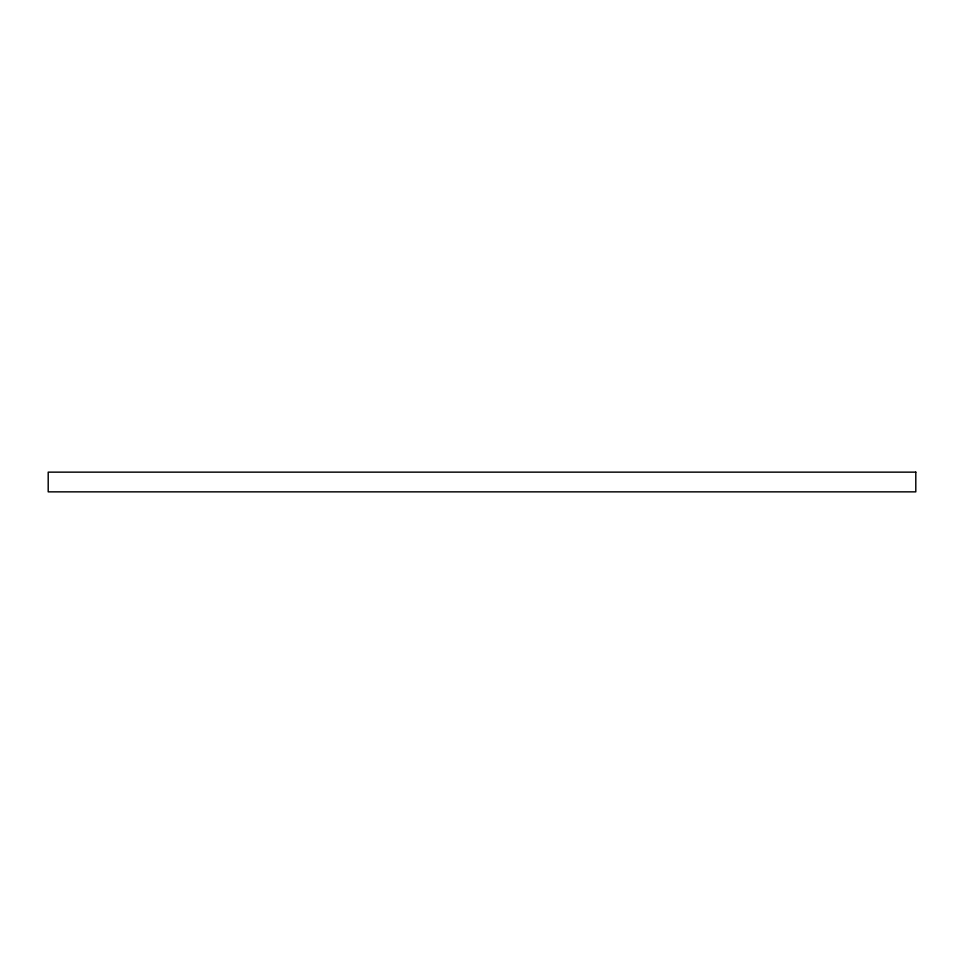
<?xml version="1.0" encoding="UTF-8"?>
<svg xmlns="http://www.w3.org/2000/svg" width="964" height="964" viewBox="0 0 964 964"><rect width="100%" height="100%" fill="white"/><g stroke="black" fill="none" stroke-linecap="round" stroke-linejoin="round"><path stroke-width="1.45" d="M915.8 472.143L48.2 472.143L48.2 491.857L915.8 491.857L915.8 472.143"/></g></svg>
